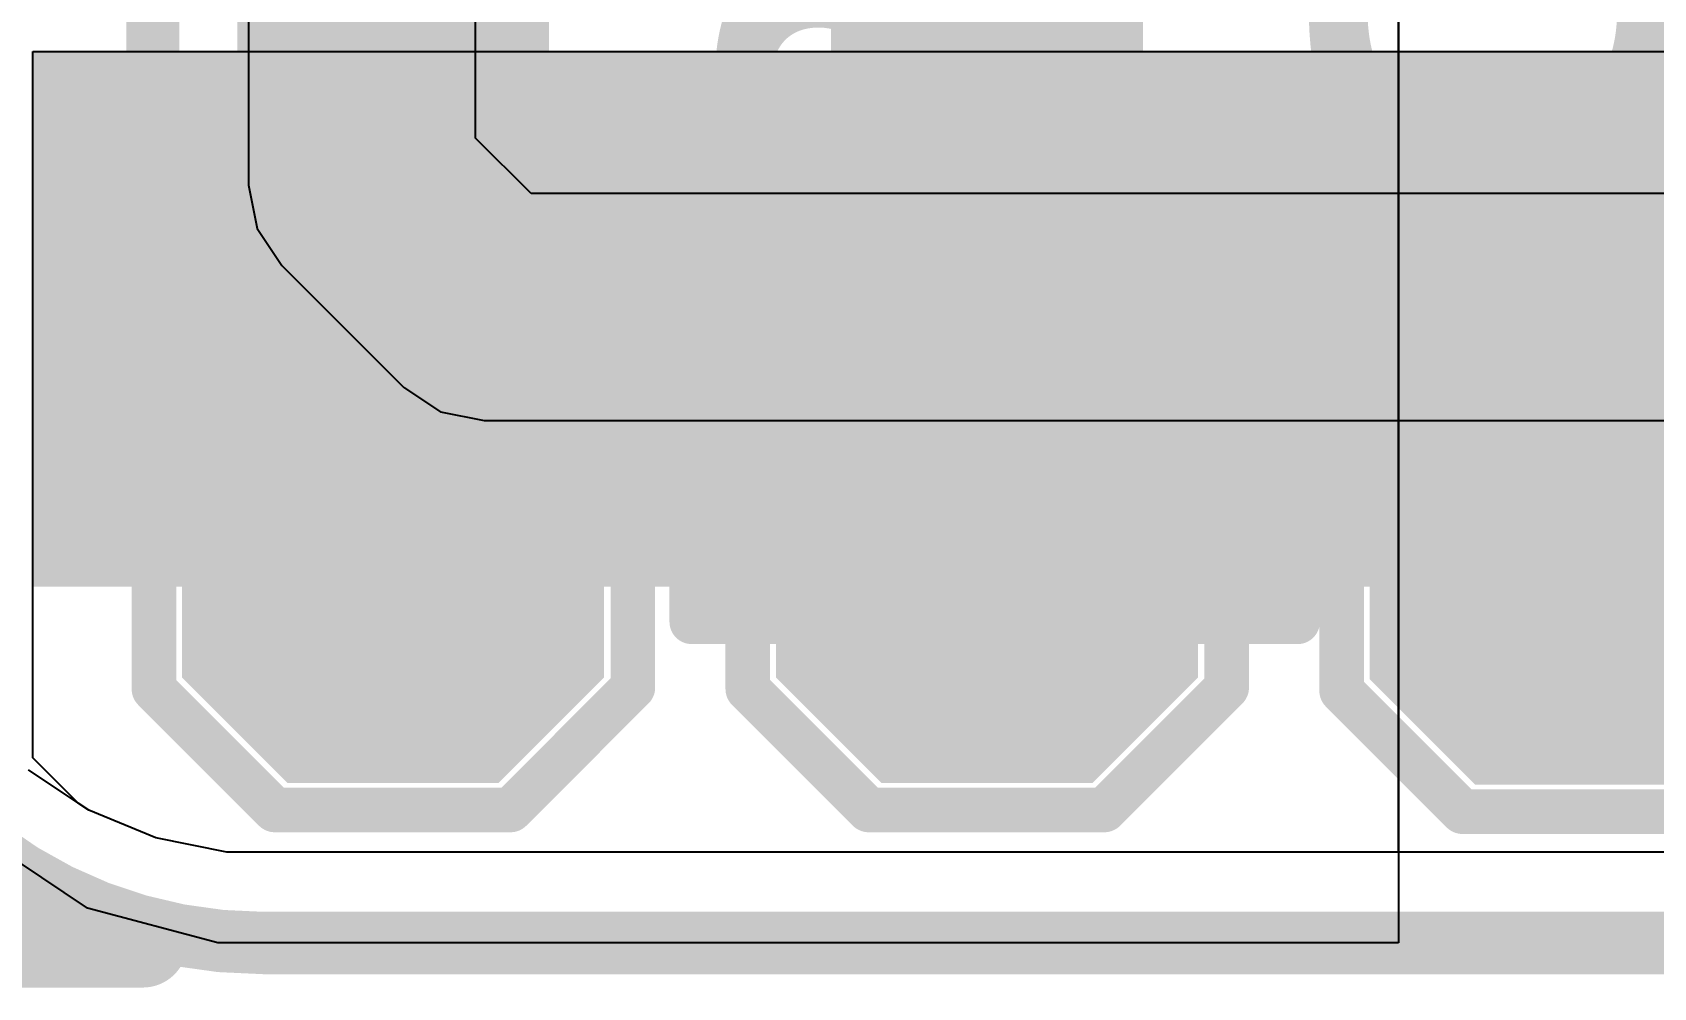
# Model space of a CAD drawing. Header units: inches. Extents: x -6 to 283, y -12 to 154.
# Drawn here: x 11.379 to 16, y -11.767 to -9.045 of the extents above; entities that cross this region are included whole.
import ezdxf

# ---------------------------------------------------------------- set-up
doc = ezdxf.new("R2010")
doc.units = ezdxf.units.IN
for name, color, linetype in [('Board Outline', 216, 'Continuous'), ('Bottom Layer', 5, 'Continuous'), ('Bottom Overlay', 54, 'Continuous'), ('Bottom Paste', 16, 'Continuous'), ('Bottom Solder', 6, 'Continuous'), ('Dimensions', 6, 'Continuous'), ('GND-1', 16, 'Continuous'), ('GND-2', 90, 'Continuous'), ('GND-3', 216, 'Continuous'), ('GND-4', 54, 'Continuous'), ('PWR-1', 156, 'Continuous'), ('PWR-2', 130, 'Continuous'), ('Signal L1', 76, 'Continuous'), ('Signal L2', 6, 'Continuous'), ('Top Layer', 1, 'Continuous'), ('Top Overlay', 2, 'Continuous'), ('Top Paste', 8, 'Continuous'), ('Top Solder', 216, 'Continuous')]:
    doc.layers.add(name, color=color, linetype=linetype)
doc.styles.add('Arial Black_Bold', font='', dxfattribs={"height": 0.2})
doc.styles.get('Arial Black_Bold').set_extended_font_data('Arial Black', bold=True)

# ---------------------------------------------------------------- blocks, each defined once
blk = doc.blocks.new('T____________0_5___4')
at = {"layer": 'Top Layer'}
blk.add_hatch(color=1, dxfattribs=at).paths.add_polyline_path([(0.25, 0.5), (-0.25, 0.5), (-0.5, 0.25), (-0.5, -0.25), (-0.25, -0.5), (0.25, -0.5), (0.5, -0.25), (0.5, 0.25)])
at = {"layer": 'Top Paste'}
blk.add_hatch(color=8, dxfattribs=at).paths.add_polyline_path([(0.25, 0.5), (-0.25, 0.5), (-0.5, 0.25), (-0.5, -0.25), (-0.25, -0.5), (0.25, -0.5), (0.5, -0.25), (0.5, 0.25)])
at = {"layer": 'Top Solder'}
blk.add_hatch(color=216, dxfattribs=at).paths.add_polyline_path([(0.3008, 0.6016), (-0.3008, 0.6016), (-0.6016, 0.3008), (-0.6016, -0.3008), (-0.3008, -0.6016), (0.3008, -0.6016), (0.6016, -0.3008), (0.6016, 0.3008)])
at = {"layer": 'Top Overlay'}
for points in [[(-0.6819, 0.3332, 0.127, 0.127, 0), (-0.3355, 0.6795, 0.127, 0.127, 0)], [(-0.3355, 0.6795, 0.127, 0.127, 0), (0.3365, 0.6795, 0.127, 0.127, 0)], [(0.3365, 0.6795, 0.127, 0.127, 0), (0.6836, 0.3324, 0.127, 0.127, 0)], [(-0.6819, 0.3332, 0.127, 0.127, 0), (-0.6819, -0.3341, 0.127, 0.127, 0)], [(0.6836, -0.3298, 0.127, 0.127, 0), (0.6836, 0.3324, 0.127, 0.127, 0)], [(-0.6819, -0.3341, 0.127, 0.127, 0), (-0.3374, -0.6786, 0.127, 0.127, 0)], [(0.3349, -0.6786, 0.127, 0.127, 0), (0.6836, -0.3298, 0.127, 0.127, 0)], [(-0.3374, -0.6786, 0.127, 0.127, 0), (0.3349, -0.6786, 0.127, 0.127, 0)]]:
    blk.add_lwpolyline(points, format="xyseb", dxfattribs=at)
for points in [[(-0.3673, 0.6795, 0.0635, 0.0635, 1), (-0.3038, 0.6795, 0.0635, 0.0635, 1)], [(-0.3673, 0.6795, 0.0635, 0.0635, 1), (-0.3038, 0.6795, 0.0635, 0.0635, 1)], [(0.3047, 0.6795, 0.0635, 0.0635, 1), (0.3682, 0.6795, 0.0635, 0.0635, 1)], [(0.3047, 0.6795, 0.0635, 0.0635, 1), (0.3682, 0.6795, 0.0635, 0.0635, 1)], [(-0.7136, 0.3332, 0.0635, 0.0635, 1), (-0.6501, 0.3332, 0.0635, 0.0635, 1)], [(-0.7136, 0.3332, 0.0635, 0.0635, 1), (-0.6501, 0.3332, 0.0635, 0.0635, 1)], [(0.6519, 0.3324, 0.0635, 0.0635, 1), (0.7154, 0.3324, 0.0635, 0.0635, 1)], [(0.6519, 0.3324, 0.0635, 0.0635, 1), (0.7154, 0.3324, 0.0635, 0.0635, 1)], [(-0.7136, -0.3341, 0.0635, 0.0635, 1), (-0.6501, -0.3341, 0.0635, 0.0635, 1)], [(-0.7136, -0.3341, 0.0635, 0.0635, 1), (-0.6501, -0.3341, 0.0635, 0.0635, 1)], [(0.6519, -0.3298, 0.0635, 0.0635, 1), (0.7154, -0.3298, 0.0635, 0.0635, 1)], [(0.6519, -0.3298, 0.0635, 0.0635, 1), (0.7154, -0.3298, 0.0635, 0.0635, 1)], [(-0.3691, -0.6786, 0.0635, 0.0635, 1), (-0.3056, -0.6786, 0.0635, 0.0635, 1)], [(-0.3691, -0.6786, 0.0635, 0.0635, 1), (-0.3056, -0.6786, 0.0635, 0.0635, 1)], [(0.3031, -0.6786, 0.0635, 0.0635, 1), (0.3666, -0.6786, 0.0635, 0.0635, 1)], [(0.3031, -0.6786, 0.0635, 0.0635, 1), (0.3666, -0.6786, 0.0635, 0.0635, 1)]]:
    blk.add_lwpolyline(points, format="xyseb", close=True, dxfattribs=at)
blk = doc.blocks.new('T____________0_5___5')
at = {"layer": 'Top Layer'}
blk.add_hatch(color=1, dxfattribs=at).paths.add_polyline_path([(0.25, 0.5), (-0.25, 0.5), (-0.5, 0.25), (-0.5, -0.25), (-0.25, -0.5), (0.25, -0.5), (0.5, -0.25), (0.5, 0.25)])
at = {"layer": 'Top Paste'}
blk.add_hatch(color=8, dxfattribs=at).paths.add_polyline_path([(0.25, 0.5), (-0.25, 0.5), (-0.5, 0.25), (-0.5, -0.25), (-0.25, -0.5), (0.25, -0.5), (0.5, -0.25), (0.5, 0.25)])
at = {"layer": 'Top Solder'}
blk.add_hatch(color=216, dxfattribs=at).paths.add_polyline_path([(0.3008, 0.6016), (-0.3008, 0.6016), (-0.6016, 0.3008), (-0.6016, -0.3008), (-0.3008, -0.6016), (0.3008, -0.6016), (0.6016, -0.3008), (0.6016, 0.3008)])
at = {"layer": 'Top Overlay'}
for points in [[(-0.6819, 0.3332, 0.127, 0.127, 0), (-0.3355, 0.6795, 0.127, 0.127, 0)], [(-0.3355, 0.6795, 0.127, 0.127, 0), (0.3365, 0.6795, 0.127, 0.127, 0)], [(0.3365, 0.6795, 0.127, 0.127, 0), (0.6836, 0.3324, 0.127, 0.127, 0)], [(-0.6819, -0.3341, 0.127, 0.127, 0), (-0.6819, 0.3332, 0.127, 0.127, 0)], [(0.6836, -0.3298, 0.127, 0.127, 0), (0.6836, 0.3324, 0.127, 0.127, 0)], [(-0.6819, -0.3341, 0.127, 0.127, 0), (-0.3374, -0.6786, 0.127, 0.127, 0)], [(0.3349, -0.6786, 0.127, 0.127, 0), (0.6836, -0.3298, 0.127, 0.127, 0)], [(-0.3374, -0.6786, 0.127, 0.127, 0), (0.3349, -0.6786, 0.127, 0.127, 0)]]:
    blk.add_lwpolyline(points, format="xyseb", dxfattribs=at)
for points in [[(-0.3673, 0.6795, 0.0635, 0.0635, 1), (-0.3038, 0.6795, 0.0635, 0.0635, 1)], [(-0.3673, 0.6795, 0.0635, 0.0635, 1), (-0.3038, 0.6795, 0.0635, 0.0635, 1)], [(0.3047, 0.6795, 0.0635, 0.0635, 1), (0.3682, 0.6795, 0.0635, 0.0635, 1)], [(0.3047, 0.6795, 0.0635, 0.0635, 1), (0.3682, 0.6795, 0.0635, 0.0635, 1)], [(-0.7136, 0.3332, 0.0635, 0.0635, 1), (-0.6501, 0.3332, 0.0635, 0.0635, 1)], [(-0.7136, 0.3332, 0.0635, 0.0635, 1), (-0.6501, 0.3332, 0.0635, 0.0635, 1)], [(0.6519, 0.3324, 0.0635, 0.0635, 1), (0.7154, 0.3324, 0.0635, 0.0635, 1)], [(0.6519, 0.3324, 0.0635, 0.0635, 1), (0.7154, 0.3324, 0.0635, 0.0635, 1)], [(-0.7136, -0.3341, 0.0635, 0.0635, 1), (-0.6501, -0.3341, 0.0635, 0.0635, 1)], [(-0.7136, -0.3341, 0.0635, 0.0635, 1), (-0.6501, -0.3341, 0.0635, 0.0635, 1)], [(0.6519, -0.3298, 0.0635, 0.0635, 1), (0.7154, -0.3298, 0.0635, 0.0635, 1)], [(0.6519, -0.3298, 0.0635, 0.0635, 1), (0.7154, -0.3298, 0.0635, 0.0635, 1)], [(-0.3691, -0.6786, 0.0635, 0.0635, 1), (-0.3056, -0.6786, 0.0635, 0.0635, 1)], [(-0.3691, -0.6786, 0.0635, 0.0635, 1), (-0.3056, -0.6786, 0.0635, 0.0635, 1)], [(0.3031, -0.6786, 0.0635, 0.0635, 1), (0.3666, -0.6786, 0.0635, 0.0635, 1)], [(0.3031, -0.6786, 0.0635, 0.0635, 1), (0.3666, -0.6786, 0.0635, 0.0635, 1)]]:
    blk.add_lwpolyline(points, format="xyseb", close=True, dxfattribs=at)
blk = doc.blocks.new('T____________0_5___6')
at = {"layer": 'Top Layer'}
blk.add_hatch(color=1, dxfattribs=at).paths.add_polyline_path([(0.25, 0.5), (-0.25, 0.5), (-0.5, 0.25), (-0.5, -0.25), (-0.25, -0.5), (0.25, -0.5), (0.5, -0.25), (0.5, 0.25)])
at = {"layer": 'Top Paste'}
blk.add_hatch(color=8, dxfattribs=at).paths.add_polyline_path([(0.25, 0.5), (-0.25, 0.5), (-0.5, 0.25), (-0.5, -0.25), (-0.25, -0.5), (0.25, -0.5), (0.5, -0.25), (0.5, 0.25)])
at = {"layer": 'Top Solder'}
blk.add_hatch(color=216, dxfattribs=at).paths.add_polyline_path([(0.3008, 0.6016), (-0.3008, 0.6016), (-0.6016, 0.3008), (-0.6016, -0.3008), (-0.3008, -0.6016), (0.3008, -0.6016), (0.6016, -0.3008), (0.6016, 0.3008)])
at = {"layer": 'Top Overlay'}
for points in [[(-0.6819, 0.3332, 0.127, 0.127, 0), (-0.3355, 0.6795, 0.127, 0.127, 0)], [(-0.3355, 0.6795, 0.127, 0.127, 0), (0.3365, 0.6795, 0.127, 0.127, 0)], [(0.3365, 0.6795, 0.127, 0.127, 0), (0.6836, 0.3324, 0.127, 0.127, 0)], [(-0.6819, -0.3341, 0.127, 0.127, 0), (-0.6819, 0.3332, 0.127, 0.127, 0)], [(0.6836, -0.3298, 0.127, 0.127, 0), (0.6836, 0.3324, 0.127, 0.127, 0)], [(-0.6819, -0.3341, 0.127, 0.127, 0), (-0.3374, -0.6786, 0.127, 0.127, 0)], [(0.3349, -0.6786, 0.127, 0.127, 0), (0.6836, -0.3298, 0.127, 0.127, 0)], [(-0.3374, -0.6786, 0.127, 0.127, 0), (0.3349, -0.6786, 0.127, 0.127, 0)]]:
    blk.add_lwpolyline(points, format="xyseb", dxfattribs=at)
for points in [[(-0.3673, 0.6795, 0.0635, 0.0635, 1), (-0.3038, 0.6795, 0.0635, 0.0635, 1)], [(-0.3673, 0.6795, 0.0635, 0.0635, 1), (-0.3038, 0.6795, 0.0635, 0.0635, 1)], [(0.3047, 0.6795, 0.0635, 0.0635, 1), (0.3682, 0.6795, 0.0635, 0.0635, 1)], [(0.3047, 0.6795, 0.0635, 0.0635, 1), (0.3682, 0.6795, 0.0635, 0.0635, 1)], [(-0.7136, 0.3332, 0.0635, 0.0635, 1), (-0.6501, 0.3332, 0.0635, 0.0635, 1)], [(-0.7136, 0.3332, 0.0635, 0.0635, 1), (-0.6501, 0.3332, 0.0635, 0.0635, 1)], [(0.6519, 0.3324, 0.0635, 0.0635, 1), (0.7154, 0.3324, 0.0635, 0.0635, 1)], [(0.6519, 0.3324, 0.0635, 0.0635, 1), (0.7154, 0.3324, 0.0635, 0.0635, 1)], [(-0.7136, -0.3341, 0.0635, 0.0635, 1), (-0.6501, -0.3341, 0.0635, 0.0635, 1)], [(-0.7136, -0.3341, 0.0635, 0.0635, 1), (-0.6501, -0.3341, 0.0635, 0.0635, 1)], [(0.6519, -0.3298, 0.0635, 0.0635, 1), (0.7154, -0.3298, 0.0635, 0.0635, 1)], [(0.6519, -0.3298, 0.0635, 0.0635, 1), (0.7154, -0.3298, 0.0635, 0.0635, 1)], [(-0.3691, -0.6786, 0.0635, 0.0635, 1), (-0.3056, -0.6786, 0.0635, 0.0635, 1)], [(-0.3691, -0.6786, 0.0635, 0.0635, 1), (-0.3056, -0.6786, 0.0635, 0.0635, 1)], [(0.3031, -0.6786, 0.0635, 0.0635, 1), (0.3666, -0.6786, 0.0635, 0.0635, 1)], [(0.3031, -0.6786, 0.0635, 0.0635, 1), (0.3666, -0.6786, 0.0635, 0.0635, 1)]]:
    blk.add_lwpolyline(points, format="xyseb", close=True, dxfattribs=at)
blk = doc.blocks.new('C___0603_B_401')
at = {"layer": 'Bottom Layer'}
for points in [[(-1.143, -0.4445), (-1.143, 0.4445), (-0.381, 0.4445), (-0.381, -0.4445)], [(0.381, -0.4445), (0.381, 0.4445), (1.143, 0.4445), (1.143, -0.4445)]]:
    blk.add_hatch(color=5, dxfattribs=at).paths.add_polyline_path(points)
at = {"layer": 'Bottom Paste'}
for points in [[(-1.143, -0.4445), (-1.143, 0.4445), (-0.381, 0.4445), (-0.381, -0.4445)], [(0.381, -0.4445), (0.381, 0.4445), (1.143, 0.4445), (1.143, -0.4445)]]:
    blk.add_hatch(color=16, dxfattribs=at).paths.add_polyline_path(points)
at = {"layer": 'Bottom Solder'}
for points in [[(-1.203, -0.5045), (-1.203, 0.5045), (-0.321, 0.5045), (-0.321, -0.5045)], [(0.321, -0.5045), (0.321, 0.5045), (1.203, 0.5045), (1.203, -0.5045)]]:
    blk.add_hatch(color=6, dxfattribs=at).paths.add_polyline_path(points)
at = {"layer": 'Bottom Overlay'}
for points in [[(-1.2446, 0.5334, 0.127, 0.127, 0), (-0.4572, 0.5334, 0.127, 0.127, 0)], [(-1.2446, 0.5334, 0.127, 0.127, 0), (-1.2446, -0.5334, 0.127, 0.127, 0)], [(0.4572, 0.5334, 0.127, 0.127, 0), (1.2446, 0.5334, 0.127, 0.127, 0)], [(1.2446, 0.5334, 0.127, 0.127, 0), (1.2446, -0.5334, 0.127, 0.127, 0)], [(-1.2446, -0.5334, 0.127, 0.127, 0), (-0.4572, -0.5334, 0.127, 0.127, 0)], [(0.4572, -0.5334, 0.127, 0.127, 0), (1.2446, -0.5334, 0.127, 0.127, 0)]]:
    blk.add_lwpolyline(points, format="xyseb", dxfattribs=at)
for points in [[(-1.2764, 0.5334, 0.0635, 0.0635, 1), (-1.2128, 0.5334, 0.0635, 0.0635, 1)], [(-1.2764, 0.5334, 0.0635, 0.0635, 1), (-1.2128, 0.5334, 0.0635, 0.0635, 1)], [(-0.4889, 0.5334, 0.0635, 0.0635, 1), (-0.4254, 0.5334, 0.0635, 0.0635, 1)], [(0.4254, 0.5334, 0.0635, 0.0635, 1), (0.4889, 0.5334, 0.0635, 0.0635, 1)], [(1.2128, 0.5334, 0.0635, 0.0635, 1), (1.2764, 0.5334, 0.0635, 0.0635, 1)], [(1.2128, 0.5334, 0.0635, 0.0635, 1), (1.2764, 0.5334, 0.0635, 0.0635, 1)], [(-1.2764, -0.5334, 0.0635, 0.0635, 1), (-1.2128, -0.5334, 0.0635, 0.0635, 1)], [(-1.2764, -0.5334, 0.0635, 0.0635, 1), (-1.2128, -0.5334, 0.0635, 0.0635, 1)], [(-0.4889, -0.5334, 0.0635, 0.0635, 1), (-0.4254, -0.5334, 0.0635, 0.0635, 1)], [(0.4254, -0.5334, 0.0635, 0.0635, 1), (0.4889, -0.5334, 0.0635, 0.0635, 1)], [(1.2128, -0.5334, 0.0635, 0.0635, 1), (1.2764, -0.5334, 0.0635, 0.0635, 1)], [(1.2128, -0.5334, 0.0635, 0.0635, 1), (1.2764, -0.5334, 0.0635, 0.0635, 1)]]:
    blk.add_lwpolyline(points, format="xyseb", close=True, dxfattribs=at)
blk = doc.blocks.new('C___0805_B_402')
at = {"layer": 'Bottom Layer'}
for points in [[(-1.524, 0.762), (-0.508, 0.762), (-0.508, -0.762), (-1.524, -0.762)], [(0.508, 0.762), (1.524, 0.762), (1.524, -0.762), (0.508, -0.762)]]:
    blk.add_hatch(color=5, dxfattribs=at).paths.add_polyline_path(points)
at = {"layer": 'Bottom Paste'}
for points in [[(-1.524, 0.762), (-0.508, 0.762), (-0.508, -0.762), (-1.524, -0.762)], [(0.508, 0.762), (1.524, 0.762), (1.524, -0.762), (0.508, -0.762)]]:
    blk.add_hatch(color=16, dxfattribs=at).paths.add_polyline_path(points)
at = {"layer": 'Bottom Solder'}
for points in [[(-1.594, 0.832), (-0.438, 0.832), (-0.438, -0.832), (-1.594, -0.832)], [(0.438, 0.832), (1.594, 0.832), (1.594, -0.832), (0.438, -0.832)]]:
    blk.add_hatch(color=6, dxfattribs=at).paths.add_polyline_path(points)
at = {"layer": 'Bottom Overlay'}
for points in [[(-1.6256, 0.8636, 0.127, 0.127, 0), (-0.6096, 0.8636, 0.127, 0.127, 0)], [(-1.6256, 0.8636, 0.127, 0.127, 0), (-1.6256, -0.8636, 0.127, 0.127, 0)], [(0.6096, 0.8636, 0.127, 0.127, 0), (1.6256, 0.8636, 0.127, 0.127, 0)], [(1.6256, 0.8636, 0.127, 0.127, 0), (1.6256, -0.8636, 0.127, 0.127, 0)], [(-1.6256, -0.8636, 0.127, 0.127, 0), (-0.6096, -0.8636, 0.127, 0.127, 0)], [(0.6096, -0.8636, 0.127, 0.127, 0), (1.6256, -0.8636, 0.127, 0.127, 0)]]:
    blk.add_lwpolyline(points, format="xyseb", dxfattribs=at)
for points in [[(-1.6574, 0.8636, 0.0635, 0.0635, 1), (-1.5938, 0.8636, 0.0635, 0.0635, 1)], [(-1.6574, 0.8636, 0.0635, 0.0635, 1), (-1.5938, 0.8636, 0.0635, 0.0635, 1)], [(-0.6413, 0.8636, 0.0635, 0.0635, 1), (-0.5778, 0.8636, 0.0635, 0.0635, 1)], [(0.5778, 0.8636, 0.0635, 0.0635, 1), (0.6413, 0.8636, 0.0635, 0.0635, 1)], [(1.5938, 0.8636, 0.0635, 0.0635, 1), (1.6574, 0.8636, 0.0635, 0.0635, 1)], [(1.5938, 0.8636, 0.0635, 0.0635, 1), (1.6574, 0.8636, 0.0635, 0.0635, 1)], [(-1.6574, -0.8636, 0.0635, 0.0635, 1), (-1.5938, -0.8636, 0.0635, 0.0635, 1)], [(-1.6574, -0.8636, 0.0635, 0.0635, 1), (-1.5938, -0.8636, 0.0635, 0.0635, 1)], [(-0.6413, -0.8636, 0.0635, 0.0635, 1), (-0.5778, -0.8636, 0.0635, 0.0635, 1)], [(0.5778, -0.8636, 0.0635, 0.0635, 1), (0.6413, -0.8636, 0.0635, 0.0635, 1)], [(1.5938, -0.8636, 0.0635, 0.0635, 1), (1.6574, -0.8636, 0.0635, 0.0635, 1)], [(1.5938, -0.8636, 0.0635, 0.0635, 1), (1.6574, -0.8636, 0.0635, 0.0635, 1)]]:
    blk.add_lwpolyline(points, format="xyseb", close=True, dxfattribs=at)
blk = doc.blocks.new('C___0805_B_468')
at = {"layer": 'Bottom Layer'}
for points in [[(-1.524, 0.762), (-0.508, 0.762), (-0.508, -0.762), (-1.524, -0.762)], [(0.508, 0.762), (1.524, 0.762), (1.524, -0.762), (0.508, -0.762)]]:
    blk.add_hatch(color=5, dxfattribs=at).paths.add_polyline_path(points)
at = {"layer": 'Bottom Paste'}
for points in [[(-1.524, 0.762), (-0.508, 0.762), (-0.508, -0.762), (-1.524, -0.762)], [(0.508, 0.762), (1.524, 0.762), (1.524, -0.762), (0.508, -0.762)]]:
    blk.add_hatch(color=16, dxfattribs=at).paths.add_polyline_path(points)
at = {"layer": 'Bottom Solder'}
for points in [[(-1.594, 0.832), (-0.438, 0.832), (-0.438, -0.832), (-1.594, -0.832)], [(0.438, 0.832), (1.594, 0.832), (1.594, -0.832), (0.438, -0.832)]]:
    blk.add_hatch(color=6, dxfattribs=at).paths.add_polyline_path(points)
at = {"layer": 'Bottom Overlay'}
for points in [[(-1.6256, 0.8636, 0.127, 0.127, 0), (-0.6096, 0.8636, 0.127, 0.127, 0)], [(-1.6256, 0.8636, 0.127, 0.127, 0), (-1.6256, -0.8636, 0.127, 0.127, 0)], [(0.6096, 0.8636, 0.127, 0.127, 0), (1.6256, 0.8636, 0.127, 0.127, 0)], [(1.6256, 0.8636, 0.127, 0.127, 0), (1.6256, -0.8636, 0.127, 0.127, 0)], [(-1.6256, -0.8636, 0.127, 0.127, 0), (-0.6096, -0.8636, 0.127, 0.127, 0)], [(0.6096, -0.8636, 0.127, 0.127, 0), (1.6256, -0.8636, 0.127, 0.127, 0)]]:
    blk.add_lwpolyline(points, format="xyseb", dxfattribs=at)
for points in [[(-1.6574, 0.8636, 0.0635, 0.0635, 1), (-1.5938, 0.8636, 0.0635, 0.0635, 1)], [(-1.6574, 0.8636, 0.0635, 0.0635, 1), (-1.5938, 0.8636, 0.0635, 0.0635, 1)], [(-0.6413, 0.8636, 0.0635, 0.0635, 1), (-0.5778, 0.8636, 0.0635, 0.0635, 1)], [(0.5778, 0.8636, 0.0635, 0.0635, 1), (0.6413, 0.8636, 0.0635, 0.0635, 1)], [(1.5938, 0.8636, 0.0635, 0.0635, 1), (1.6574, 0.8636, 0.0635, 0.0635, 1)], [(1.5938, 0.8636, 0.0635, 0.0635, 1), (1.6574, 0.8636, 0.0635, 0.0635, 1)], [(-1.6574, -0.8636, 0.0635, 0.0635, 1), (-1.5938, -0.8636, 0.0635, 0.0635, 1)], [(-1.6574, -0.8636, 0.0635, 0.0635, 1), (-1.5938, -0.8636, 0.0635, 0.0635, 1)], [(-0.6413, -0.8636, 0.0635, 0.0635, 1), (-0.5778, -0.8636, 0.0635, 0.0635, 1)], [(0.5778, -0.8636, 0.0635, 0.0635, 1), (0.6413, -0.8636, 0.0635, 0.0635, 1)], [(1.5938, -0.8636, 0.0635, 0.0635, 1), (1.6574, -0.8636, 0.0635, 0.0635, 1)], [(1.5938, -0.8636, 0.0635, 0.0635, 1), (1.6574, -0.8636, 0.0635, 0.0635, 1)]]:
    blk.add_lwpolyline(points, format="xyseb", close=True, dxfattribs=at)

msp = doc.modelspace()

# ---------------------------------------------------------------- hatches: boundary and pattern name
at = {"layer": 'Bottom Layer'}
msp.add_hatch(color=5, dxfattribs=at).paths.add_polyline_path([(11.38, -10.6241), (17.0005, -10.6241), (17.0005, -9.0991), (11.38, -9.0991)])

# ---------------------------------------------------------------- linework, layer by layer
at = {"layer": 'Board Outline'}
for points in [[(12.0364, -11.6401, 0.1778, 0.1778, -0.414214), (10.7278, -10.3315, 0.1778, 0.1778, 0)], [(12.0364, -11.6401, 0.1778, 0.1778, 0), (75.4223, -11.6401, 0.1778, 0.1778, 0)]]:
    msp.add_lwpolyline(points, format="xyseb", dxfattribs=at)
msp.add_lwpolyline([(11.992, -11.6401, 0.0889, 0.0889, 1), (12.0809, -11.6401, 0.0889, 0.0889, 1)], format="xyseb", close=True, dxfattribs=at)
msp.add_lwpolyline([(11.992, -11.6401, 0.0889, 0.0889, 1), (12.0809, -11.6401, 0.0889, 0.0889, 1)], format="xyseb", close=True, dxfattribs=at)
at = {"layer": 'Bottom Layer'}
for p, q in [((11.38, -11.1126), (11.38, -9.0991)), ((11.38, -9.0991), (17.3254, -9.0991)), ((11.5087, -11.2413), (11.38, -11.1126)), ((11.5392, -11.2617), (11.3673, -11.1468)), ((11.5392, -11.2617), (11.5087, -11.2413)), ((11.7303, -11.3408), (11.5392, -11.2617)), ((11.7303, -11.3408), (11.5392, -11.2617)), ((11.933, -11.3812), (11.7303, -11.3408)), ((11.933, -11.3812), (11.7303, -11.3408)), ((12.0364, -11.3812), (11.933, -11.3812)), ((12.0364, -11.3812), (11.933, -11.3812)), ((20.8116, -11.3812), (12.0364, -11.3812)), ((20.8116, -11.3812), (12.0364, -11.3812))]:
    msp.add_line(p, q, dxfattribs=at)
at = {"layer": 'Dimensions'}
msp.add_lwpolyline([(-5.7822, -11.6401, 0.254, 0.254, 0), (11.6935, -11.6401, 0.254, 0.254, 0)], format="xyseb", dxfattribs=at)
msp.add_lwpolyline([(11.63, -11.6401, 0.127, 0.127, 1), (11.757, -11.6401, 0.127, 0.127, 1)], format="xyseb", close=True, dxfattribs=at)
at = {"layer": 'GND-1'}
for p, q in [((11.5392, -11.2617), (11.3673, -11.1468)), ((11.7303, -11.3408), (11.5392, -11.2617)), ((11.933, -11.3812), (11.7303, -11.3408)), ((12.0364, -11.3812), (11.933, -11.3812)), ((35.9919, -11.3812), (12.0364, -11.3812))]:
    msp.add_line(p, q, dxfattribs=at)
at = {"layer": 'GND-2'}
for p, q in [((11.5392, -11.2617), (11.3673, -11.1468)), ((11.7303, -11.3408), (11.5392, -11.2617)), ((11.933, -11.3812), (11.7303, -11.3408)), ((12.0364, -11.3812), (11.933, -11.3812)), ((35.9919, -11.3812), (12.0364, -11.3812))]:
    msp.add_line(p, q, dxfattribs=at)
at = {"layer": 'GND-3'}
for p, q in [((11.5392, -11.2617), (11.3673, -11.1468)), ((11.7303, -11.3408), (11.5392, -11.2617)), ((11.933, -11.3812), (11.7303, -11.3408)), ((12.0364, -11.3812), (11.933, -11.3812)), ((35.9919, -11.3812), (12.0364, -11.3812))]:
    msp.add_line(p, q, dxfattribs=at)
at = {"layer": 'GND-4'}
for p, q in [((11.5392, -11.2617), (11.3673, -11.1468)), ((11.7303, -11.3408), (11.5392, -11.2617)), ((11.933, -11.3812), (11.7303, -11.3408)), ((12.0364, -11.3812), (11.933, -11.3812)), ((35.9919, -11.3812), (12.0364, -11.3812))]:
    msp.add_line(p, q, dxfattribs=at)
at = {"layer": 'PWR-1'}
for p, q in [((11.5392, -11.2617), (11.3673, -11.1468)), ((11.7303, -11.3408), (11.5392, -11.2617)), ((11.933, -11.3812), (11.7303, -11.3408)), ((12.0364, -11.3812), (11.933, -11.3812)), ((35.9919, -11.3812), (12.0364, -11.3812))]:
    msp.add_line(p, q, dxfattribs=at)
at = {"layer": 'PWR-2'}
for p, q in [((11.5392, -11.2617), (11.3673, -11.1468)), ((11.7303, -11.3408), (11.5392, -11.2617)), ((11.933, -11.3812), (11.7303, -11.3408)), ((12.0364, -11.3812), (11.933, -11.3812)), ((35.9919, -11.3812), (12.0364, -11.3812))]:
    msp.add_line(p, q, dxfattribs=at)
at = {"layer": 'Signal L1'}
for p, q in [((12.6422, -9.346), (12.6422, -2.0781)), ((11.9947, -2.2122), (11.9947, -9.4801)), ((12.8001, -9.5039), (12.6422, -9.346)), ((11.9947, -9.4801), (12.0194, -9.604)), ((17.8373, -9.5039), (12.8001, -9.5039)), ((12.0194, -9.604), (12.0896, -9.709)), ((12.0896, -9.709), (12.4371, -10.0565)), ((12.4371, -10.0565), (12.5421, -10.1267)), ((12.5421, -10.1267), (12.666, -10.1513)), ((12.666, -10.1513), (17.7032, -10.1513)), ((11.5392, -11.2617), (11.3673, -11.1468)), ((11.7303, -11.3408), (11.5392, -11.2617)), ((11.933, -11.3812), (11.7303, -11.3408)), ((12.0364, -11.3812), (11.933, -11.3812)), ((35.9919, -11.3812), (12.0364, -11.3812))]:
    msp.add_line(p, q, dxfattribs=at)
for points in [[(12.3185, -9.4801, 0.381, 0.381, 0), (12.3185, -2.0781, 0.381, 0.381, 0)], [(12.3185, -9.4801, 0.381, 0.381, 0), (12.666, -9.8276, 0.381, 0.381, 0)], [(12.666, -9.8276, 0.381, 0.381, 0), (17.8373, -9.8276, 0.381, 0.381, 0)]]:
    msp.add_lwpolyline(points, format="xyseb", dxfattribs=at)
for points in [[(12.2232, -9.4801, 0.1905, 0.1905, 1), (12.4137, -9.4801, 0.1905, 0.1905, 1)], [(12.2232, -9.4801, 0.1905, 0.1905, 1), (12.4137, -9.4801, 0.1905, 0.1905, 1)], [(12.5707, -9.8276, 0.1905, 0.1905, 1), (12.7612, -9.8276, 0.1905, 0.1905, 1)], [(12.5707, -9.8276, 0.1905, 0.1905, 1), (12.7612, -9.8276, 0.1905, 0.1905, 1)]]:
    msp.add_lwpolyline(points, format="xyseb", close=True, dxfattribs=at)
at = {"layer": 'Signal L2'}
for p, q in [((11.5392, -11.2617), (11.3673, -11.1468)), ((11.7303, -11.3408), (11.5392, -11.2617)), ((11.933, -11.3812), (11.7303, -11.3408)), ((12.0364, -11.3812), (11.933, -11.3812)), ((29.7494, -11.3812), (12.0364, -11.3812))]:
    msp.add_line(p, q, dxfattribs=at)
at = {"layer": 'Top Layer'}
for p, q in [((15.2733, -8.5921), (15.2733, -11.6401)), ((15.2733, -11.3812), (15.2733, -8.5921)), ((11.5356, -11.5405), (11.1111, -11.2569)), ((35.9919, -11.3812), (15.2733, -11.3812)), ((11.9075, -11.6401), (11.5356, -11.5405)), ((15.2733, -11.6401), (11.9075, -11.6401))]:
    msp.add_line(p, q, dxfattribs=at)
for points in [[(12.4068, -10.5824, 0.889, 0.889, 0), (12.4068, -5.5866, 0.889, 0.889, 0)], [(14.0998, -10.5824, 0.889, 0.889, 0), (14.0998, -7.2616, 0.889, 0.889, 0)], [(15.7928, -10.5824, 0.889, 0.889, 0), (17.5993, -10.5824, 0.889, 0.889, 0)]]:
    msp.add_lwpolyline(points, format="xyseb", dxfattribs=at)
for points in [[(12.1845, -10.5824, 0.4445, 0.4445, 1), (12.629, -10.5824, 0.4445, 0.4445, 1)], [(13.8775, -10.5824, 0.4445, 0.4445, 1), (14.322, -10.5824, 0.4445, 0.4445, 1)], [(15.5706, -10.5824, 0.4445, 0.4445, 1), (16.0151, -10.5824, 0.4445, 0.4445, 1)]]:
    msp.add_lwpolyline(points, format="xyseb", close=True, dxfattribs=at)

# ---------------------------------------------------------------- block references
at = {"rotation": 90}
for name, p in [('C___0805_B_468', (14.1219, -9.0991)), ('C___0805_B_402', (16.1369, -9.1001)), ('C___0603_B_401', (12.4068, -9.0991))]:
    msp.add_blockref(name, p, dxfattribs=at)
for name, p in [('T____________0_5___6', (12.4068, -10.5824)), ('T____________0_5___4', (14.0998, -10.5824)), ('T____________0_5___5', (15.7928, -10.5873))]:
    msp.add_blockref(name, p)

# ---------------------------------------------------------------- texts
at = {"layer": 'Top Overlay', "style": 'Arial Black_Bold'}
for s, p in [('GND', (16.0487, -9.6212)), ('3V3', (14.3557, -9.6212)), ('5V0', (12.6626, -9.6212))]:
    msp.add_text(s, height=1.016, rotation=90, dxfattribs=at).set_placement(p)

doc.saveas('drawing.dxf')
